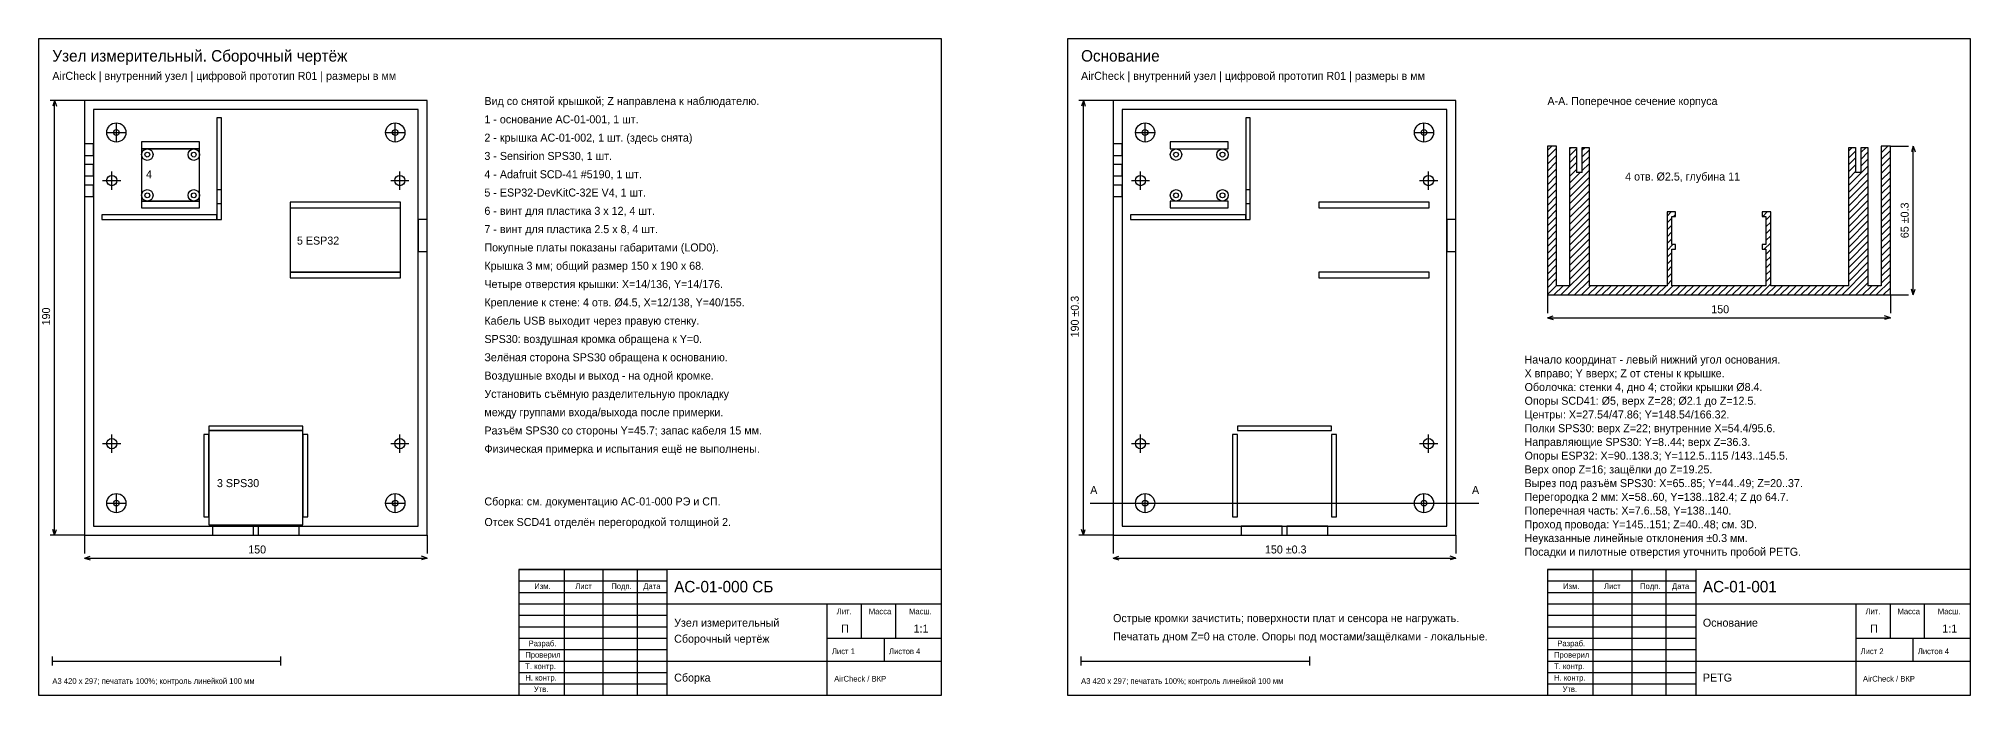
# Model space of a CAD drawing. Header units: millimetres. Extents: x 20 to 1765, y 5 to 292.
# Drawn here: x 20 to 865, y 5 to 292 of the extents above; entities that cross this region are included whole.
import ezdxf

# ---------------------------------------------------------------- set-up
doc = ezdxf.new("R2010")
doc.units = ezdxf.units.MM
for name, color, linetype in [('D-CENTER', 7, 'Continuous'), ('D-DETAIL', 7, 'Continuous'), ('D-DIM', 7, 'Continuous'), ('D-OUTLINE', 7, 'Continuous'), ('D-REF', 7, 'Continuous'), ('D-TEXT', 7, 'Continuous')]:
    doc.layers.add(name, color=color, linetype=linetype)

msp = doc.modelspace()

# ---------------------------------------------------------------- linework, layer by layer
at = {"layer": 'D-CENTER'}
for p, q in [((54, 247), (54, 255)), ((176, 247), (176, 255)), ((504, 247), (504, 255)), ((626, 247), (626, 255)), ((50, 251), (58, 251)), ((172, 251), (180, 251)), ((500, 251), (508, 251)), ((622, 251), (630, 251)), ((48, 230), (56, 230)), ((52, 226), (52, 234)), ((174, 230), (182, 230)), ((178, 226), (178, 234)), ((498, 230), (506, 230)), ((502, 226), (502, 234)), ((624, 230), (632, 230)), ((628, 226), (628, 234)), ((52, 111), (52, 119)), ((178, 111), (178, 119)), ((502, 111), (502, 119)), ((628, 111), (628, 119)), ((48, 115), (56, 115)), ((174, 115), (182, 115)), ((498, 115), (506, 115)), ((624, 115), (632, 115)), ((54, 85), (54, 93)), ((176, 85), (176, 93)), ((504, 85), (504, 93)), ((626, 85), (626, 93)), ((50, 89), (58, 89)), ((172, 89), (180, 89)), ((480, 89), (650, 89)), ((500, 89), (508, 89)), ((622, 89), (630, 89))]:
    msp.add_line(p, q, dxfattribs=at)
at = {"layer": 'D-DETAIL'}
for p, q in [((44, 246), (40, 246)), ((40, 246), (40, 241)), ((44, 241), (44, 246)), ((494, 246), (490, 246)), ((490, 246), (490, 241)), ((494, 241), (494, 246)), ((40, 241), (44, 241)), ((44, 237), (40, 237)), ((40, 237), (40, 232)), ((44, 232), (44, 237)), ((490, 241), (494, 241)), ((494, 237), (490, 237)), ((490, 237), (490, 232)), ((494, 232), (494, 237)), ((680, 243.137), (681.863, 245)), ((680, 240.137), (684, 244.137)), ((680, 237.137), (684, 241.137)), ((680, 234.137), (684, 238.137)), ((689.8, 243.937), (690.363, 244.5)), ((689.8, 240.937), (692.75, 243.887)), ((689.8, 237.937), (692.75, 240.887)), ((689.8, 234.937), (692.75, 237.887)), ((695.25, 243.387), (696.363, 244.5)), ((695.25, 240.387), (698.2, 243.337)), ((695.25, 237.387), (698.2, 240.337)), ((695.25, 234.387), (698.2, 237.337)), ((811.8, 242.937), (813.363, 244.5)), ((811.8, 239.937), (814.75, 242.887)), ((811.8, 236.937), (814.75, 239.887)), ((811.8, 233.937), (814.75, 236.887)), ((817.25, 242.387), (819.363, 244.5)), ((817.25, 239.387), (820.2, 242.337)), ((817.25, 236.387), (820.2, 239.337)), ((826, 242.137), (828.863, 245)), ((826, 239.137), (830, 243.137)), ((826, 236.137), (830, 240.137)), ((826, 233.137), (830, 237.137)), ((40, 232), (44, 232)), ((490, 232), (494, 232)), ((680, 231.137), (684, 235.137)), ((680, 228.137), (684, 232.137)), ((680, 225.137), (684, 229.137)), ((689.8, 231.937), (692.75, 234.887)), ((689.8, 225.937), (698.2, 234.337)), ((689.8, 228.937), (694.363, 233.5)), ((689.8, 222.937), (698.2, 231.337)), ((689.8, 219.937), (698.2, 228.337)), ((811.8, 227.937), (820.2, 236.337)), ((811.8, 230.937), (814.75, 233.887)), ((811.8, 224.937), (820.2, 233.337)), ((811.8, 221.937), (820.2, 230.337)), ((826, 230.137), (830, 234.137)), ((826, 227.137), (830, 231.137)), ((44, 228), (40, 228)), ((40, 228), (40, 223)), ((40, 223), (44, 223)), ((44, 223), (44, 228)), ((100, 226), (98, 226)), ((98, 226), (98, 220)), ((98, 220), (100, 220)), ((100, 220), (100, 226)), ((494, 228), (490, 228)), ((490, 228), (490, 223)), ((490, 223), (494, 223)), ((494, 223), (494, 228)), ((550, 226), (548, 226)), ((548, 226), (548, 220)), ((548, 220), (550, 220)), ((550, 220), (550, 226)), ((680, 222.137), (684, 226.137)), ((680, 219.137), (684, 223.137)), ((680, 216.137), (684, 220.137)), ((689.8, 216.937), (698.2, 225.337)), ((689.8, 213.937), (698.2, 222.337)), ((811.8, 218.937), (820.2, 227.337)), ((811.8, 215.937), (820.2, 224.337)), ((811.8, 212.937), (820.2, 221.337)), ((826, 224.137), (830, 228.137)), ((826, 221.137), (830, 225.137)), ((826, 218.137), (830, 222.137)), ((190, 213), (186, 213)), ((186, 213), (186, 199)), ((190, 199), (190, 213)), ((640, 213), (636, 213)), ((636, 213), (636, 199)), ((640, 199), (640, 213)), ((680, 213.137), (684, 217.137)), ((680, 210.137), (684, 214.137)), ((689.8, 210.937), (698.2, 219.337)), ((689.8, 207.937), (698.2, 216.337)), ((689.8, 204.937), (698.2, 213.337)), ((732.3, 214.437), (734.163, 216.3)), ((732.3, 211.437), (734.4, 213.537)), ((735.163, 214.3), (736, 215.137)), ((774.163, 214.3), (776.163, 216.3)), ((775.6, 212.737), (777.7, 214.837)), ((775.6, 209.737), (777.7, 211.837)), ((811.8, 209.937), (820.2, 218.337)), ((811.8, 206.937), (820.2, 215.337)), ((811.8, 203.937), (820.2, 212.337)), ((826, 215.137), (830, 219.137)), ((826, 212.137), (830, 216.137)), ((826, 209.137), (830, 213.137)), ((680, 207.137), (684, 211.137)), ((680, 204.137), (684, 208.137)), ((680, 201.137), (684, 205.137)), ((689.8, 201.937), (698.2, 210.337)), ((689.8, 198.937), (698.2, 207.337)), ((689.8, 195.937), (698.2, 204.337)), ((732.3, 208.437), (734.4, 210.537)), ((732.3, 205.437), (734.4, 207.537)), ((732.3, 202.437), (734.4, 204.537)), ((774.863, 200), (777.7, 202.837)), ((775.6, 206.737), (777.7, 208.837)), ((775.6, 203.737), (777.7, 205.837)), ((811.8, 200.937), (820.2, 209.337)), ((811.8, 197.937), (820.2, 206.337)), ((811.8, 194.937), (820.2, 203.337)), ((826, 206.137), (830, 210.137)), ((826, 203.137), (830, 207.137)), ((826, 200.137), (830, 204.137)), ((186, 199), (190, 199)), ((636, 199), (640, 199)), ((680, 198.137), (684, 202.137)), ((680, 195.137), (684, 199.137)), ((680, 192.137), (684, 196.137)), ((689.8, 192.937), (698.2, 201.337)), ((689.8, 189.937), (698.2, 198.337)), ((689.8, 186.937), (698.2, 195.337)), ((732.3, 199.437), (734.863, 202)), ((732.3, 196.437), (734.4, 198.537)), ((732.3, 193.437), (734.4, 195.537)), ((735.863, 200), (736, 200.137)), ((775.6, 197.737), (777.7, 199.837)), ((775.6, 194.737), (777.7, 196.837)), ((811.8, 191.937), (820.2, 200.337)), ((811.8, 188.937), (820.2, 197.337)), ((826, 197.137), (830, 201.137)), ((826, 194.137), (830, 198.137)), ((826, 191.137), (830, 195.137)), ((680, 189.137), (684, 193.137)), ((680, 186.137), (684, 190.137)), ((680, 183.137), (684, 187.137)), ((685.863, 180), (698.2, 192.337)), ((688.863, 180), (698.2, 189.337)), ((691.863, 180), (698.2, 186.337)), ((732.3, 190.437), (734.4, 192.537)), ((732.3, 187.437), (734.4, 189.537)), ((732.3, 184.437), (734.4, 186.537)), ((775.6, 191.737), (777.7, 193.837)), ((775.6, 188.737), (777.7, 190.837)), ((775.6, 185.737), (777.7, 187.837)), ((808.863, 180), (820.2, 191.337)), ((811.8, 185.937), (820.2, 194.337)), ((811.863, 180), (820.2, 188.337)), ((823.863, 180), (830, 186.137)), ((826, 188.137), (830, 192.137)), ((826, 185.137), (830, 189.137)), ((680, 180.137), (684, 184.137)), ((682.863, 180), (686.863, 184)), ((694.863, 180), (698.863, 184)), ((697.863, 180), (701.863, 184)), ((700.863, 180), (704.863, 184)), ((703.863, 180), (707.863, 184)), ((706.863, 180), (710.863, 184)), ((709.863, 180), (713.863, 184)), ((712.863, 180), (716.863, 184)), ((715.863, 180), (719.863, 184)), ((718.863, 180), (722.863, 184)), ((721.863, 180), (725.863, 184)), ((724.863, 180), (728.863, 184)), ((727.863, 180), (731.863, 184)), ((730.863, 180), (734.863, 184)), ((733.863, 180), (737.863, 184)), ((736.863, 180), (740.863, 184)), ((739.863, 180), (743.863, 184)), ((742.863, 180), (746.863, 184)), ((745.863, 180), (749.863, 184)), ((748.863, 180), (752.863, 184)), ((751.863, 180), (755.863, 184)), ((754.863, 180), (758.863, 184)), ((757.863, 180), (761.863, 184)), ((760.863, 180), (764.863, 184)), ((763.863, 180), (767.863, 184)), ((766.863, 180), (770.863, 184)), ((769.863, 180), (773.863, 184)), ((772.863, 180), (777.7, 184.837)), ((775.863, 180), (779.863, 184)), ((778.863, 180), (782.863, 184)), ((781.863, 180), (785.863, 184)), ((784.863, 180), (788.863, 184)), ((787.863, 180), (791.863, 184)), ((790.863, 180), (794.863, 184)), ((793.863, 180), (797.863, 184)), ((796.863, 180), (800.863, 184)), ((799.863, 180), (803.863, 184)), ((802.863, 180), (806.863, 184)), ((805.863, 180), (809.863, 184)), ((814.863, 180), (820.2, 185.337)), ((817.863, 180), (821.863, 184)), ((820.863, 180), (824.863, 184)), ((826.863, 180), (830, 183.137)), ((829.863, 180), (830, 180.137)), ((114, 79), (96, 79)), ((96, 79), (96, 75)), ((114, 75), (114, 79)), ((134, 79), (116, 79)), ((116, 79), (116, 75)), ((134, 75), (134, 79)), ((564, 79), (546, 79)), ((546, 79), (546, 75)), ((564, 75), (564, 79)), ((584, 79), (566, 79)), ((566, 79), (566, 75)), ((584, 75), (584, 79)), ((96, 75), (114, 75)), ((116, 75), (134, 75)), ((546, 75), (564, 75)), ((566, 75), (584, 75)), ((230, 60), (295, 60)), ((250, 5), (250, 60)), ((267, 5), (267, 60)), ((282, 5), (282, 60)), ((680, 60), (745, 60)), ((700, 5), (700, 60)), ((717, 5), (717, 60)), ((732, 5), (732, 60)), ((230, 55), (295, 55)), ((680, 55), (745, 55)), ((230, 50), (295, 50)), ((230, 45), (295, 45)), ((680, 50), (745, 50)), ((680, 45), (745, 45)), ((230, 40), (295, 40)), ((230, 35), (295, 35)), ((680, 40), (745, 40)), ((680, 35), (745, 35)), ((230, 30), (295, 30)), ((680, 30), (745, 30)), ((230, 25), (295, 25)), ((230, 20), (295, 20)), ((680, 25), (745, 25)), ((680, 20), (745, 20)), ((230, 15), (295, 15)), ((230, 10), (295, 10)), ((680, 15), (745, 15)), ((680, 10), (745, 10))]:
    msp.add_line(p, q, dxfattribs=at)
at = {"layer": 'D-DIM'}
for p, q in [((40, 265), (25, 265)), ((27, 265), (26.2, 262.5)), ((27, 75), (27, 265)), ((27, 265), (27.8, 262.5)), ((490, 265), (475, 265)), ((477, 265), (476.2, 262.5)), ((477, 75), (477, 265)), ((477, 265), (477.8, 262.5)), ((830, 245), (838, 245)), ((840, 245), (839.2, 242.5)), ((840, 180), (840, 245)), ((840, 245), (840.8, 242.5)), ((680, 180), (680, 172)), ((830, 180), (830, 172)), ((830, 180), (838, 180)), ((840, 180), (839.2, 182.5)), ((840, 180), (840.8, 182.5)), ((680, 170), (682.5, 170.8)), ((680, 170), (830, 170)), ((680, 170), (682.5, 169.2)), ((830, 170), (827.5, 170.8)), ((830, 170), (827.5, 169.2)), ((27, 75), (26.2, 77.5)), ((27, 75), (27.8, 77.5)), ((477, 75), (476.2, 77.5)), ((477, 75), (477.8, 77.5)), ((40, 75), (25, 75)), ((40, 75), (40, 67)), ((190, 75), (190, 67)), ((490, 75), (475, 75)), ((490, 75), (490, 67)), ((640, 75), (640, 67)), ((40, 65), (42.5, 65.8)), ((40, 65), (190, 65)), ((40, 65), (42.5, 64.2)), ((190, 65), (187.5, 65.8)), ((190, 65), (187.5, 64.2)), ((490, 65), (492.5, 65.8)), ((490, 65), (640, 65)), ((490, 65), (492.5, 64.2)), ((640, 65), (637.5, 65.8)), ((640, 65), (637.5, 64.2)), ((26, 18), (26, 22)), ((26, 20), (126, 20)), ((126, 18), (126, 22)), ((476, 18), (476, 22)), ((476, 20), (576, 20)), ((576, 18), (576, 22))]:
    msp.add_line(p, q, dxfattribs=at)
at = {"layer": 'D-OUTLINE'}
for p, q in [((415, 292), (20, 292)), ((20, 292), (20, 5)), ((415, 5), (415, 292)), ((865, 292), (470, 292)), ((470, 292), (470, 5)), ((865, 5), (865, 292)), ((190, 265), (40, 265)), ((40, 265), (40, 75)), ((190, 75), (190, 265)), ((640, 265), (490, 265)), ((490, 265), (490, 75)), ((640, 75), (640, 265)), ((186, 261), (44, 261)), ((44, 261), (44, 79)), ((100, 257.4), (98, 257.4)), ((98, 257.4), (98, 213)), ((100, 213), (100, 257.4)), ((186, 79), (186, 261)), ((636, 261), (494, 261)), ((494, 261), (494, 79)), ((550, 257.4), (548, 257.4)), ((548, 257.4), (548, 213)), ((550, 213), (550, 257.4)), ((636, 79), (636, 261)), ((90.4, 246.86), (65, 246.86)), ((65, 246.86), (65, 243.86)), ((90.4, 243.86), (90.4, 246.86)), ((540.4, 246.86), (515, 246.86)), ((515, 246.86), (515, 243.86)), ((540.4, 243.86), (540.4, 246.86)), ((65, 243.86), (90.4, 243.86)), ((515, 243.86), (540.4, 243.86)), ((683.72222, 245), (680, 245)), ((680, 245), (680, 224.17568)), ((684, 245), (683.72222, 245)), ((684, 223.59722), (684, 245)), ((689.8, 184), (689.8, 244.5)), ((689.8, 244.5), (692.75, 244.5)), ((692.75, 244.5), (692.75, 233.5)), ((695.25, 233.5), (695.25, 244.5)), ((695.25, 244.5), (698.2, 244.5)), ((698.2, 244.5), (698.2, 184)), ((811.8, 184), (811.8, 244.5)), ((811.8, 244.5), (814.75, 244.5)), ((814.75, 244.5), (814.75, 233.5)), ((817.25, 233.5), (817.25, 244.5)), ((817.25, 244.5), (820.2, 244.5)), ((820.2, 244.5), (820.2, 184)), ((826, 245), (826, 223.91667)), ((829.66667, 245), (826, 245)), ((830, 245), (829.66667, 245)), ((830, 224.59677), (830, 245)), ((692.80382, 233.5), (692.75, 233.5)), ((692.9139, 233.5), (692.80382, 233.5)), ((693.34688, 233.5), (692.9139, 233.5)), ((694.44726, 233.5), (693.34688, 233.5)), ((694.84046, 233.5), (694.44726, 233.5)), ((695.0597, 233.5), (694.84046, 233.5)), ((695.17835, 233.5), (695.0597, 233.5)), ((695.25, 233.5), (695.17835, 233.5)), ((814.75601, 233.5), (814.75, 233.5)), ((816, 233.5), (814.75601, 233.5)), ((817.24399, 233.5), (816, 233.5)), ((817.25, 233.5), (817.24399, 233.5)), ((90.4, 221), (65, 221)), ((65, 221), (65, 218)), ((90.4, 218), (90.4, 221)), ((178.3, 220.5), (130, 220.5)), ((130, 220.5), (130, 218)), ((178.3, 218), (178.3, 220.5)), ((540.4, 221), (515, 221)), ((515, 221), (515, 218)), ((540.4, 218), (540.4, 221)), ((628.3, 220.5), (580, 220.5)), ((580, 220.5), (580, 218)), ((628.3, 218), (628.3, 220.5)), ((680, 224.17568), (680, 221.90541)), ((680, 221.90541), (680, 221)), ((680, 221), (680, 211.94595)), ((684, 221.93056), (684, 223.59722)), ((684, 221), (684, 221.93056)), ((684, 220.30556), (684, 221)), ((684, 211), (684, 220.30556)), ((826, 223.91667), (826, 220.58333)), ((826, 220.58333), (826, 205)), ((830, 220.08065), (830, 224.59677)), ((830, 205), (830, 220.08065)), ((98, 215), (47.6, 215)), ((47.6, 215), (47.6, 213)), ((47.6, 213), (98, 213)), ((65, 218), (90.4, 218)), ((98, 213), (98, 215)), ((98, 213), (100, 213)), ((130, 218), (178.3, 218)), ((548, 215), (497.6, 215)), ((497.6, 215), (497.6, 213)), ((497.6, 213), (548, 213)), ((515, 218), (540.4, 218)), ((548, 213), (548, 215)), ((548, 213), (550, 213)), ((580, 218), (628.3, 218)), ((680, 211.94595), (680, 211)), ((732.3, 216.3), (732.3, 201.61818)), ((733.2375, 216.3), (732.3, 216.3)), ((733.8, 216.3), (733.2375, 216.3)), ((734.175, 216.3), (733.8, 216.3)), ((734.4, 216.3), (734.175, 216.3)), ((735, 216.3), (734.4, 216.3)), ((734.4, 209.6875), (734.4, 214.3)), ((734.4, 214.3), (735.4, 214.3)), ((736, 216.3), (735, 216.3)), ((735.4, 214.3), (736, 214.3)), ((736, 215.05), (736, 216.3)), ((736, 214.3), (736, 215.05)), ((774.6, 216.3), (774, 216.3)), ((774, 216.3), (774, 215.05)), ((774, 215.05), (774, 214.3)), ((774, 214.3), (775, 214.3)), ((775.6, 216.3), (774.6, 216.3)), ((775, 214.3), (775.6, 214.3)), ((775.825, 216.3), (775.6, 216.3)), ((775.6, 214.3), (775.6, 206.6125)), ((776.2, 216.3), (775.825, 216.3)), ((776.7625, 216.3), (776.2, 216.3)), ((777.7, 216.3), (776.7625, 216.3)), ((777.7, 201.61818), (777.7, 216.3)), ((680, 211), (680, 199.22973)), ((684, 210.09722), (684, 211)), ((684, 198), (684, 210.09722)), ((734.4, 202), (734.4, 209.6875)), ((775.6, 206.6125), (775.6, 202)), ((826, 205), (826, 198.58333)), ((830, 198.79032), (830, 205)), ((680, 199.22973), (680, 198)), ((680, 198), (680, 181.7027)), ((684, 194.79634), (684, 198)), ((684, 194.64269), (684, 194.79634)), ((684, 194.5), (684, 194.64269)), ((684, 184), (684, 194.5)), ((732.3, 201.61818), (732.3, 192.075)), ((735.28889, 202), (734.4, 202)), ((734.4, 194), (734.4, 200)), ((734.4, 200), (735.28889, 200)), ((736, 202), (735.28889, 202)), ((735.28889, 200), (736, 200)), ((736, 200.26667), (736, 202)), ((736, 200), (736, 200.26667)), ((774, 202), (774, 200.26667)), ((774.71111, 202), (774, 202)), ((774, 200.26667), (774, 200)), ((774, 200), (774.71111, 200)), ((775.6, 202), (774.71111, 202)), ((774.71111, 200), (775.6, 200)), ((775.6, 200), (775.6, 190)), ((777.7, 192.075), (777.7, 201.61818)), ((826, 198.58333), (826, 197.66667)), ((826, 197.66667), (826, 194)), ((830, 197.54839), (830, 198.79032)), ((830, 194), (830, 197.54839)), ((178.3, 190), (130, 190)), ((130, 190), (130, 187.5)), ((130, 187.5), (178.3, 187.5)), ((178.3, 187.5), (178.3, 190)), ((628.3, 190), (580, 190)), ((580, 190), (580, 187.5)), ((580, 187.5), (628.3, 187.5)), ((628.3, 187.5), (628.3, 190)), ((732.3, 192.075), (732.3, 184)), ((734.4, 184), (734.4, 194)), ((775.6, 190), (775.6, 184)), ((777.7, 184), (777.7, 192.075)), ((826, 194), (826, 191.71167)), ((826, 191.71167), (826, 191.60192)), ((826, 191.60192), (826, 191.5)), ((826, 191.5), (826, 184)), ((830, 192.41935), (830, 194)), ((830, 180), (830, 192.41935)), ((680, 181.7027), (680, 180)), ((680, 180), (683.39756, 180)), ((683.39756, 180), (683.4125, 180)), ((683.4125, 180), (683.43523, 180)), ((683.43523, 180), (683.46566, 180)), ((683.46566, 180), (683.50362, 180)), ((683.50362, 180), (683.54884, 180)), ((683.54884, 180), (683.60097, 180)), ((683.60097, 180), (683.65958, 180)), ((683.65958, 180), (683.72415, 180)), ((683.72415, 180), (683.79406, 180)), ((683.79406, 180), (683.86863, 180)), ((683.86863, 180), (683.94709, 180)), ((683.94709, 180), (684.02863, 180)), ((684.43333, 184), (684, 184)), ((684.02863, 180), (684.11235, 180)), ((684.11235, 180), (684.19733, 180)), ((684.19733, 180), (684.28264, 180)), ((684.28264, 180), (684.36729, 180)), ((684.36729, 180), (684.45033, 180)), ((686.6, 184), (684.43333, 184)), ((684.45033, 180), (684.53082, 180)), ((684.53082, 180), (684.60784, 180)), ((684.60784, 180), (684.68054, 180)), ((684.68054, 180), (684.74811, 180)), ((684.74811, 180), (684.80983, 180)), ((684.80983, 180), (684.86505, 180)), ((684.86505, 180), (684.91322, 180)), ((684.91322, 180), (720.42224, 180)), ((689.40988, 184), (686.6, 184)), ((689.48651, 184), (689.40988, 184)), ((689.61346, 184), (689.48651, 184)), ((689.8, 184), (689.61346, 184)), ((698.61768, 184), (698.2, 184)), ((698.94605, 184), (698.61768, 184)), ((699.19809, 184), (698.94605, 184)), ((699.38455, 184), (699.19809, 184)), ((705, 184), (699.38455, 184)), ((709.23333, 184), (705, 184)), ((730.4, 184), (709.23333, 184)), ((720.42224, 180), (720.54201, 180)), ((720.54201, 180), (720.66139, 180)), ((720.66139, 180), (720.77912, 180)), ((720.77912, 180), (720.89396, 180)), ((720.89396, 180), (721.00477, 180)), ((721.00477, 180), (721.11047, 180)), ((721.11047, 180), (721.21007, 180)), ((721.21007, 180), (721.30267, 180)), ((721.30267, 180), (721.3875, 180)), ((721.3875, 180), (721.46385, 180)), ((721.46385, 180), (721.53115, 180)), ((721.53115, 180), (721.5889, 180)), ((721.5889, 180), (733.39012, 180)), ((730.71667, 184), (730.4, 184)), ((732.3, 184), (730.71667, 184)), ((733.39012, 180), (733.46949, 180)), ((733.46949, 180), (733.53711, 180)), ((733.53711, 180), (775.14481, 180)), ((736.03636, 184), (734.4, 184)), ((737.1, 184), (736.03636, 184)), ((738, 184), (737.1, 184)), ((738.01667, 184), (738, 184)), ((738.1, 184), (738.01667, 184)), ((738.41667, 184), (738.1, 184)), ((740, 184), (738.41667, 184)), ((745, 184), (740, 184)), ((770, 184), (745, 184)), ((771.4, 184), (770, 184)), ((773.05454, 184), (771.4, 184)), ((775.6, 184), (773.05454, 184)), ((775.14481, 180), (776.46289, 180)), ((776.46289, 180), (776.5305, 180)), ((776.5305, 180), (776.60988, 180)), ((776.60988, 180), (788.4111, 180)), ((803.23842, 184), (777.7, 184)), ((788.4111, 180), (788.46885, 180)), ((788.46885, 180), (788.53615, 180)), ((788.53615, 180), (788.6125, 180)), ((788.6125, 180), (788.69733, 180)), ((788.69733, 180), (788.78993, 180)), ((788.78993, 180), (788.88953, 180)), ((788.88953, 180), (788.99523, 180)), ((788.99523, 180), (789.10604, 180)), ((789.10604, 180), (789.22088, 180)), ((789.22088, 180), (789.33861, 180)), ((789.33861, 180), (789.45799, 180)), ((789.45799, 180), (789.57777, 180)), ((789.57777, 180), (825.08678, 180)), ((804.71677, 184), (803.23842, 184)), ((806.58182, 184), (804.71677, 184)), ((808.91054, 184), (806.58182, 184)), ((811.8, 184), (808.91054, 184)), ((820.6322, 184), (820.2, 184)), ((826, 184), (820.6322, 184)), ((825.08678, 180), (825.13495, 180)), ((825.13495, 180), (825.19017, 180)), ((825.19017, 180), (825.25189, 180)), ((825.25189, 180), (825.31946, 180)), ((825.31946, 180), (825.39216, 180)), ((825.39216, 180), (825.46918, 180)), ((825.46918, 180), (825.54967, 180)), ((825.54967, 180), (825.63271, 180)), ((825.63271, 180), (825.71736, 180)), ((825.71736, 180), (825.80266, 180)), ((825.80266, 180), (825.88765, 180)), ((825.88765, 180), (825.97137, 180)), ((825.97137, 180), (826.0529, 180)), ((826.0529, 180), (826.13137, 180)), ((826.13137, 180), (826.20594, 180)), ((826.20594, 180), (826.27585, 180)), ((826.27585, 180), (826.34042, 180)), ((826.34042, 180), (826.39903, 180)), ((826.39903, 180), (826.45117, 180)), ((826.45117, 180), (826.49638, 180)), ((826.49638, 180), (826.53434, 180)), ((826.53434, 180), (826.56477, 180)), ((826.56477, 180), (826.5875, 180)), ((826.5875, 180), (826.60244, 180)), ((826.60244, 180), (830, 180)), ((94.4, 119), (92.3, 119)), ((92.3, 119), (92.3, 83)), ((135.6, 122.7), (94.4, 122.7)), ((94.4, 122.7), (94.4, 120.7)), ((94.4, 120.7), (135.6, 120.7)), ((94.4, 83), (94.4, 119)), ((135.6, 120.7), (135.6, 122.7)), ((137.7, 119), (135.6, 119)), ((135.6, 119), (135.6, 83)), ((137.7, 83), (137.7, 119)), ((544.4, 119), (542.3, 119)), ((542.3, 119), (542.3, 83)), ((585.6, 122.7), (544.4, 122.7)), ((544.4, 122.7), (544.4, 120.7)), ((544.4, 120.7), (585.6, 120.7)), ((544.4, 83), (544.4, 119)), ((585.6, 120.7), (585.6, 122.7)), ((587.7, 119), (585.6, 119)), ((585.6, 119), (585.6, 83)), ((587.7, 83), (587.7, 119)), ((44, 79), (186, 79)), ((92.3, 83), (94.4, 83)), ((135.6, 83), (137.7, 83)), ((494, 79), (636, 79)), ((542.3, 83), (544.4, 83)), ((585.6, 83), (587.7, 83)), ((40, 75), (190, 75)), ((490, 75), (640, 75)), ((415, 60), (230, 60)), ((230, 60), (230, 5)), ((295, 5), (295, 60)), ((415, 5), (415, 60)), ((865, 60), (680, 60)), ((680, 60), (680, 5)), ((745, 5), (745, 60)), ((865, 5), (865, 60)), ((295, 45), (415, 45)), ((365, 5), (365, 45)), ((380, 30), (380, 45)), ((395, 30), (395, 45)), ((745, 45), (865, 45)), ((815, 5), (815, 45)), ((830, 30), (830, 45)), ((845, 30), (845, 45)), ((365, 30), (415, 30)), ((390, 20), (390, 30)), ((815, 30), (865, 30)), ((840, 20), (840, 30)), ((295, 20), (415, 20)), ((745, 20), (865, 20)), ((20, 5), (415, 5)), ((230, 5), (415, 5)), ((470, 5), (865, 5)), ((680, 5), (865, 5))]:
    msp.add_line(p, q, dxfattribs=at)
for centre, radius in [((54, 251), 4.2), ((176, 251), 4.2), ((504, 251), 4.2), ((626, 251), 4.2), ((54, 251), 1.25), ((176, 251), 1.25), ((504, 251), 1.25), ((626, 251), 1.25), ((67.54, 241.32), 2.5), ((67.54, 241.32), 1.05), ((87.86, 241.32), 2.5), ((87.86, 241.32), 1.05), ((517.54, 241.32), 2.5), ((517.54, 241.32), 1.05), ((537.86, 241.32), 2.5), ((537.86, 241.32), 1.05), ((52, 230), 2.25), ((178, 230), 2.25), ((502, 230), 2.25), ((628, 230), 2.25), ((67.54, 223.54), 2.5), ((67.54, 223.54), 1.05), ((87.86, 223.54), 2.5), ((87.86, 223.54), 1.05), ((517.54, 223.54), 2.5), ((517.54, 223.54), 1.05), ((537.86, 223.54), 2.5), ((537.86, 223.54), 1.05), ((52, 115), 2.25), ((178, 115), 2.25), ((502, 115), 2.25), ((628, 115), 2.25), ((54, 89), 4.2), ((176, 89), 4.2), ((504, 89), 4.2), ((626, 89), 4.2), ((54, 89), 1.25), ((176, 89), 1.25), ((504, 89), 1.25), ((626, 89), 1.25)]:
    msp.add_circle(centre, radius, dxfattribs=at)
at = {"layer": 'D-REF'}
for p, q in [((90.4, 243.86), (65, 243.86)), ((65, 243.86), (65, 221)), ((90.4, 221), (90.4, 243.86)), ((65, 221), (90.4, 221)), ((178.26, 217.94), (130, 217.94)), ((130, 217.94), (130, 190)), ((178.26, 190), (178.26, 217.94)), ((130, 190), (178.26, 190)), ((135.6, 120.7), (94.4, 120.7)), ((94.4, 120.7), (94.4, 79.5)), ((135.6, 79.5), (135.6, 120.7)), ((94.4, 79.5), (135.6, 79.5))]:
    msp.add_line(p, q, dxfattribs=at)

# ---------------------------------------------------------------- texts
at = {"layer": 'D-TEXT'}
for s, height, p in [('Узел измерительный. Сборочный чертёж', 5, (26, 282)), ('Основание', 5, (476, 282)), ('AirCheck | внутренний узел | цифровой прототип R01 | размеры в мм', 3.5, (26, 274)), ('AirCheck | внутренний узел | цифровой прототип R01 | размеры в мм', 3.5, (476, 274)), ('Вид со снятой крышкой; Z направлена к наблюдателю.', 3.5, (215, 263)), ('А-А. Поперечное сечение корпуса', 3.5, (680, 263)), ('1 - основание AC-01-001, 1 шт.', 3.5, (215, 255)), ('2 - крышка AC-01-002, 1 шт. (здесь снята)', 3.5, (215, 247)), ('3 - Sensirion SPS30, 1 шт.', 3.5, (215, 239)), ('4', 3.5, (67, 231)), ('4 - Adafruit SCD-41 #5190, 1 шт.', 3.5, (215, 231)), ('4 отв. Ø2.5, глубина 11', 3.5, (714, 230)), ('5 - ESP32-DevKitC-32E V4, 1 шт.', 3.5, (215, 223)), ('6 - винт для пластика 3 x 12, 4 шт.', 3.5, (215, 215)), ('5 ESP32', 3.5, (133, 202)), ('7 - винт для пластика 2.5 x 8, 4 шт.', 3.5, (215, 207)), ('Покупные платы показаны габаритами (LOD0).', 3.5, (215, 199)), ('Крышка 3 мм; общий размер 150 x 190 x 68.', 3.5, (215, 191)), ('Четыре отверстия крышки: X=14/136, Y=14/176.', 3.5, (215, 183)), ('Крепление к стене: 4 отв. Ø4.5, X=12/138, Y=40/155.', 3.5, (215, 175)), ('Кабель USB выходит через правую стенку.', 3.5, (215, 167)), ('150', 3.5, (751.675, 172)), ('SPS30: воздушная кромка обращена к Y=0.', 3.5, (215, 159)), ('Зелёная сторона SPS30 обращена к основанию.', 3.5, (215, 151)), ('Начало координат - левый нижний угол основания.', 3.5, (670, 150)), ('Воздушные входы и выход - на одной кромке.', 3.5, (215, 143)), ('X вправо; Y вверх; Z от стены к крышке.', 3.5, (670, 144)), ('Установить съёмную разделительную прокладку', 3.5, (215, 135)), ('Оболочка: стенки 4, дно 4; стойки крышки Ø8.4.', 3.5, (670, 138)), ('Опоры SCD41: Ø5, верх Z=28; Ø2.1 до Z=12.5.', 3.5, (670, 132)), ('между группами входа/выхода после примерки.', 3.5, (215, 127)), ('Центры: X=27.54/47.86; Y=148.54/166.32.', 3.5, (670, 126)), ('Разъём SPS30 со стороны Y=45.7; запас кабеля 15 мм.', 3.5, (215, 119)), ('Полки SPS30: верх Z=22; внутренние X=54.4/95.6.', 3.5, (670, 120)), ('Физическая примерка и испытания ещё не выполнены.', 3.5, (215, 111)), ('Опоры ESP32: X=90..138.3; Y=112.5..115 /143..145.5.', 3.5, (670, 108)), ('Направляющие SPS30: Y=8..44; верх Z=36.3.', 3.5, (670, 114)), ('Верх опор Z=16; защёлки до Z=19.25.', 3.5, (670, 102)), ('3 SPS30', 3.5, (98, 96)), ('А', 3.5, (480, 93)), ('А', 3.5, (647, 93)), ('Перегородка 2 мм: X=58..60, Y=138..182.4; Z до 64.7.', 3.5, (670, 90)), ('Вырез под разъём SPS30: X=65..85; Y=44..49; Z=20..37.', 3.5, (670, 96)), ('Сборка: см. документацию AC-01-000 РЭ и СП.', 3.5, (215, 88)), ('Поперечная часть: X=7.6..58, Y=138..140.', 3.5, (670, 84)), ('Отсек SCD41 отделён перегородкой толщиной 2.', 3.5, (215, 79)), ('Проход провода: Y=145..151; Z=40..48; см. 3D.', 3.5, (670, 78)), ('150', 3.5, (111.675, 67)), ('150 ±0.3', 3.5, (556.425, 67)), ('Посадки и пилотные отверстия уточнить пробой PETG.', 3.5, (670, 66)), ('Неуказанные линейные отклонения ±0.3 мм.', 3.5, (670, 72)), ('Изм.', 2.5, (236.8125, 51.45)), ('Лист', 2.5, (254.75, 51.45)), ('Подп.', 2.5, (270.5, 51.45)), ('Дата', 2.5, (284.5, 51.45)), ('AC-01-000 СБ', 5, (298, 50)), ('Изм.', 2.5, (686.8125, 51.45)), ('Лист', 2.5, (704.75, 51.45)), ('Подп.', 2.5, (720.5, 51.45)), ('Дата', 2.5, (734.5, 51.45)), ('AC-01-001', 5, (748, 50)), ('Лит.', 2.5, (369.125, 40.45)), ('Масса', 2.5, (383.125, 40.45)), ('Масш.', 2.5, (400.75, 40.45)), ('Лит.', 2.5, (819.125, 40.45)), ('Масса', 2.5, (833.125, 40.45)), ('Масш.', 2.5, (850.75, 40.45)), ('Узел измерительный', 3.5, (298, 35)), ('П', 3.5, (371.1, 32.45)), ('1:1', 3.5, (402.725, 32.45)), ('Острые кромки зачистить; поверхности плат и сенсора не нагружать.', 3.5, (490, 37)), ('Основание', 3.5, (748, 35)), ('П', 3.5, (821.1, 32.45)), ('1:1', 3.5, (852.725, 32.45)), ('Разраб.', 2.5, (234.3125, 26.45)), ('Сборочный чертёж', 3.5, (298, 28)), ('Лист 1', 2.5, (367, 23)), ('Листов 4', 2.5, (392, 23)), ('Печатать дном Z=0 на столе. Опоры под мостами/защёлками - локальные.', 3.5, (490, 29)), ('Разраб.', 2.5, (684.3125, 26.45)), ('Лист 2', 2.5, (817, 23)), ('Листов 4', 2.5, (842, 23)), ('Т. контр.', 2.5, (232.875, 16.45)), ('Проверил', 2.5, (232.875, 21.45)), ('Т. контр.', 2.5, (682.875, 16.45)), ('Проверил', 2.5, (682.875, 21.45)), ('А3 420 x 297; печатать 100%; контроль линейкой 100 мм', 2.5, (26, 10)), ('Н. контр.', 2.5, (232.875, 11.45)), ('Утв.', 2.5, (236.625, 6.45)), ('Сборка', 3.5, (298, 11)), ('AirCheck / ВКР', 2.5, (368, 11)), ('А3 420 x 297; печатать 100%; контроль линейкой 100 мм', 2.5, (476, 10)), ('Н. контр.', 2.5, (682.875, 11.45)), ('Утв.', 2.5, (686.625, 6.45)), ('PETG', 3.5, (748, 11)), ('AirCheck / ВКР', 2.5, (818, 11))]:
    msp.add_text(s, height=height, dxfattribs=at).set_placement(p)
for s, p in [('65 ±0.3', (838, 204.8)), ('190 ±0.3', (475, 161.425)), ('190', (25, 166.675))]:
    msp.add_text(s, height=3.5, rotation=90, dxfattribs=at).set_placement(p)

doc.saveas('drawing.dxf')
